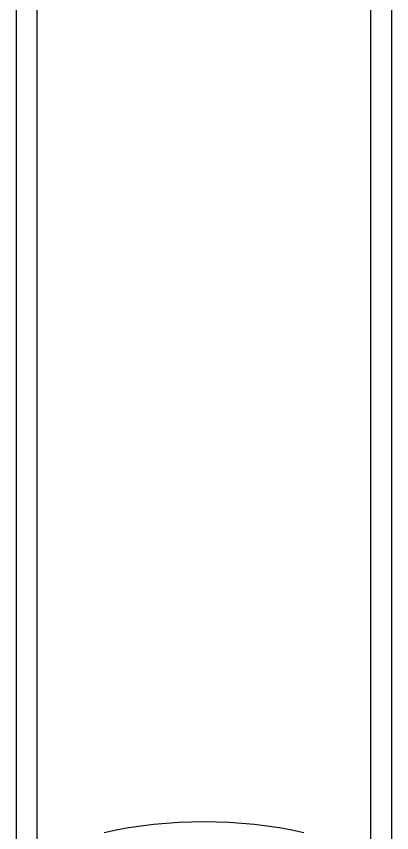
# Model space of a CAD drawing. Extents: x 1060579 to 1383165, y 581819 to 1037910.
# Drawn here: x 1266910.1 to 1267115, y 860611.8 to 861058.2 of the extents above; entities that cross this region are included whole.
import ezdxf

# ---------------------------------------------------------------- set-up
doc = ezdxf.new("R2010")
doc.units = 0
doc.header["$LTSCALE"] = 1000
doc.header["$MEASUREMENT"] = 0
doc.layers.add('02___PRT_ALL_AXES', color=7, linetype='Continuous')

msp = doc.modelspace()

# ---------------------------------------------------------------- linework, layer by layer
at = {"color": 7, "linetype": 'Continuous'}
for p, q in [((1266910.13, 860507.82), (1266910.13, 862027.57)), ((1267115.02, 862027.57), (1267115.02, 860507.82)), ((1266921.51, 860506.11), (1266921.51, 861978.15)), ((1267103.64, 860506.11), (1267103.64, 861978.15))]:
    msp.add_line(p, q, dxfattribs=at)
at = {"layer": '02___PRT_ALL_AXES', "color": 7, "linetype": 'Continuous'}
msp.add_open_spline([(1267067.15, 860611.84), (1267031.63, 860619.73), (1266993.52, 860619.73), (1266958, 860611.84)], degree=3, dxfattribs=at)

doc.saveas('drawing.dxf')
